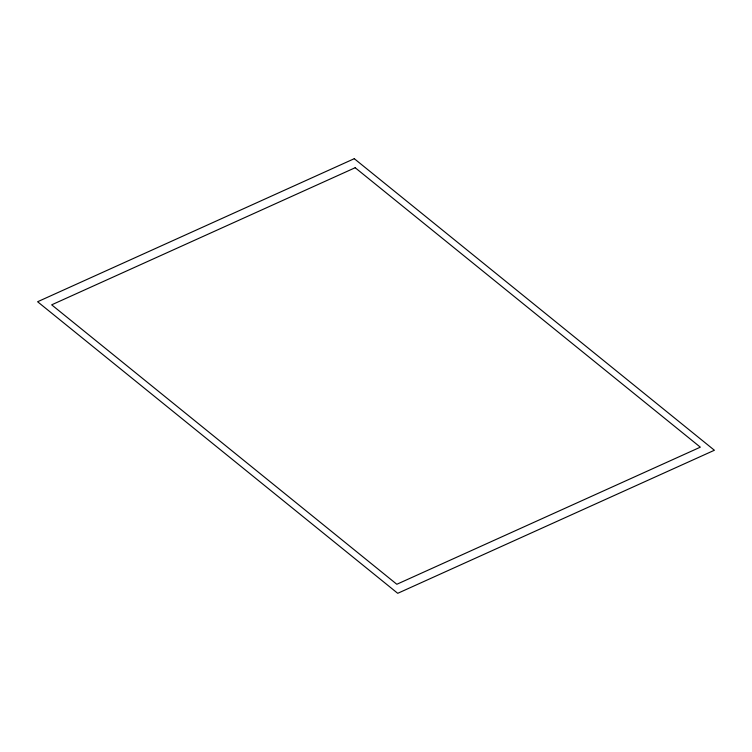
<?xml version="1.0" encoding="UTF-8"?>
<svg xmlns="http://www.w3.org/2000/svg" width="752" height="752" viewBox="0 0 752 752"><rect width="100%" height="100%" fill="white"/><g stroke="black" fill="none" stroke-linecap="round" stroke-linejoin="round"><path stroke-width="1.13" d="M354.277 158.691L37.6 301.749L397.723 593.309L714.4 450.251L354.277 158.691M355.179 167.724L51.672 304.833L396.821 584.276L700.328 447.167L355.179 167.724"/></g></svg>
